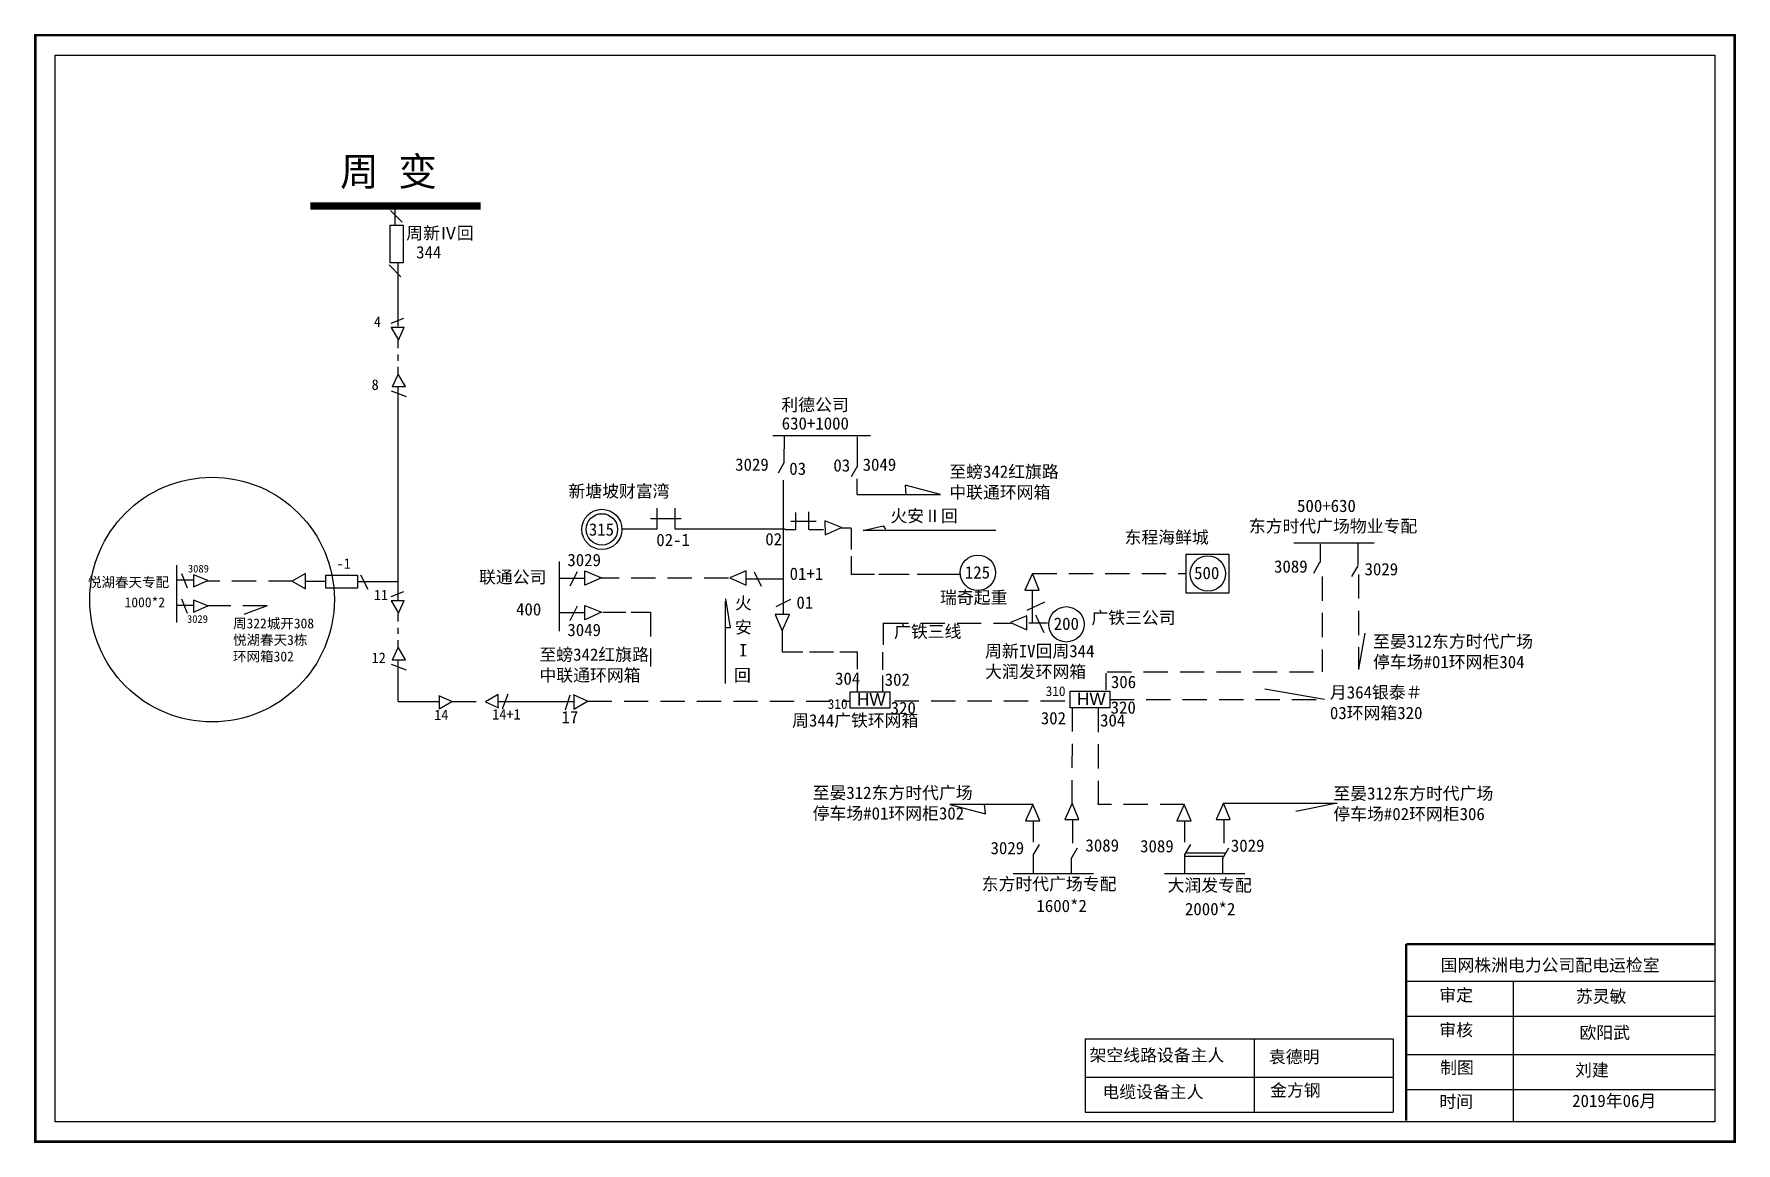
# Model space of a CAD drawing. Extents: x -3 to 341, y -7 to 218.
import ezdxf

# ---------------------------------------------------------------- set-up
doc = ezdxf.new("R2010")
doc.units = 0
doc.header["$LTSCALE"] = 0.774411
doc.linetypes.add('ACAD_ISO02W100', pattern=[15, 12, -3])
doc.linetypes.add('DASHED2', pattern=[9.525, 6.35, -3.175])
doc.layers.get('0').update_dxf_attribs({"linetype": 'CONTINUOUS'})
doc.styles.get("Standard").update_dxf_attribs({"font": '', "height": 2.5})
doc.styles.get('Standard').set_extended_font_data('SimSun')

msp = doc.modelspace()

# ---------------------------------------------------------------- linework, layer by layer
at = {"linetype": 'Continuous'}
for p, q in [((71.32, 179.42), (68.96, 181.79)), ((148.5, 100.02), (148.52, 127.23)), ((163.46, 124.28), (180.3, 124.28)), ((180.3, 124.28), (173.13, 126.18)), ((173.13, 126.18), (173.28, 124.28)), ((122.96, 117.26), (122.96, 121.52)), ((126.63, 117.26), (126.63, 121.52)), ((151.04, 117.25), (151.04, 120.63)), ((153.69, 117.25), (153.69, 120.78)), ((122.96, 117.26), (115.75, 117.26)), ((121.63, 119.47), (127.81, 119.47)), ((148.84, 117.26), (126.63, 117.26)), ((148.84, 117.25), (151.04, 117.25)), ((150.01, 118.87), (155.16, 118.87)), ((153.69, 117.25), (156.63, 117.25)), ((160.25, 117.62), (156.88, 119)), ((156.88, 119), (156.98, 116.11)), ((156.98, 116.11), (160.25, 117.62)), ((160.19, 117.56), (162.24, 117.56)), ((162.24, 117.41), (162.24, 113.16)), ((164.69, 117.04), (168.73, 117.99)), ((168.73, 117.99), (169.21, 117.28)), ((191.54, 117.04), (164.69, 117.04)), ((103.16, 110.73), (103.16, 96.62)), ((162.24, 111.84), (162.24, 108.16)), ((27.87, 105.36), (26.77, 108.23)), ((29.14, 108.04), (29.14, 105.61)), ((32, 106.9), (29.14, 108.04)), ((29.14, 105.61), (32, 106.9)), ((62.91, 108.06), (64.37, 105.11)), ((108.22, 107.32), (103.31, 107.32)), ((106.75, 108.67), (105.28, 105.72)), ((108.35, 105.94), (108.35, 108.83)), ((108.35, 108.83), (111.67, 107.44)), ((111.67, 107.44), (108.35, 105.94)), ((140.96, 108.83), (137.64, 107.44)), ((137.64, 107.44), (140.96, 105.94)), ((140.96, 105.94), (140.96, 108.83)), ((148.4, 107.16), (141.03, 107.16)), ((142.57, 108.67), (144.03, 105.72)), ((162.24, 108.16), (166.92, 108.16)), ((167.8, 108.16), (173.98, 108.16)), ((175.59, 108.16), (184.45, 108.16)), ((198.91, 108.3), (197.41, 104.97)), ((200.31, 104.97), (198.91, 108.3)), ((55.86, 106.72), (51.85, 106.72)), ((70.4, 106.61), (62.34, 106.61)), ((197.41, 104.97), (200.31, 104.97)), ((198.96, 98.19), (198.96, 104.97)), ((27.87, 100.22), (26.77, 103.09)), ((29.14, 102.9), (29.14, 100.47)), ((32, 101.76), (29.14, 102.9)), ((29.14, 100.47), (32, 101.76)), ((44.03, 101.78), (39.29, 99.98)), ((108.22, 100.33), (103.31, 100.33)), ((106.75, 101.68), (105.28, 98.74)), ((108.35, 98.96), (108.35, 101.85)), ((108.35, 101.85), (111.67, 100.45)), ((111.67, 100.45), (108.35, 98.96)), ((136.77, 103.17), (137.71, 97.31)), ((136.77, 86.07), (136.77, 102.68)), ((146.88, 100.04), (148.28, 96.71)), ((149.77, 100.04), (146.88, 100.04)), ((147.05, 101.64), (149.99, 103.11)), ((148.28, 96.71), (149.77, 100.04)), ((197.85, 100.9), (201.4, 102.55)), ((199.55, 99.93), (201.21, 96.38)), ((137.71, 97.31), (136.77, 97.31)), ((148.35, 92.38), (148.35, 96.79)), ((168.75, 93.85), (168.75, 98.34)), ((197.78, 99.77), (194.46, 98.37)), ((194.46, 98.37), (197.78, 96.88)), ((197.78, 96.88), (197.78, 99.77)), ((202, 98.26), (198.22, 98.26)), ((152.46, 92.38), (148.35, 92.38)), ((158.64, 92.38), (153.78, 92.38)), ((163.5, 92.38), (159.96, 92.38)), ((163.5, 88.97), (163.5, 92.38)), ((163.5, 84.45), (163.5, 87.35)), ((213.85, 84.73), (213.85, 88.14)), ((258.05, 82.8), (245.96, 84.87)), ((199.06, 61.54), (182.22, 61.54)), ((182.22, 61.54), (189.39, 59.64)), ((189.39, 59.64), (189.24, 61.54)), ((199.03, 61.57), (197.53, 58.25)), ((200.43, 58.25), (199.03, 61.57)), ((206.94, 61.83), (205.45, 58.51)), ((208.34, 58.51), (206.94, 61.83)), ((197.53, 58.25), (200.43, 58.25)), ((205.45, 58.51), (208.34, 58.51)), ((207, 58.51), (207, 53.71)), ((274.58, 25.78), (336.95, 25.78)), ((296.23, 25.77), (296.23, -2.56)), ((274.58, 18.68), (336.95, 18.68)), ((209.6, 14.14), (271.96, 14.14)), ((209.6, 14.14), (209.6, -0.71)), ((243.81, 14.14), (243.81, -0.71)), ((271.96, 14.14), (271.96, -0.71)), ((274.58, 10.93), (336.95, 10.93)), ((209.6, 6.39), (271.96, 6.39)), ((274.58, 3.83), (336.95, 3.83)), ((209.6, -0.71), (271.96, -0.71))]:
    msp.add_line(p, q, dxfattribs=at)
at = {"linetype": 'ACAD_ISO02W100'}
msp.add_line((69.96, 178.83), (69.96, 182.52), dxfattribs=at)
at = {"color": 0, "linetype": 'Continuous'}
for p, q in [((71.06, 168.39), (68.69, 170.76)), ((69.15, 158.97), (71.66, 159.97)), ((71.78, 158.09), (69.1, 158.09)), ((69.1, 158.09), (70.58, 155.55)), ((70.58, 155.55), (71.78, 158.14)), ((70.52, 148.69), (69.32, 146.1)), ((72, 146.14), (70.52, 148.69)), ((69.15, 145.28), (72.14, 144.14)), ((69.32, 146.14), (72, 146.14)), ((25.66, 110), (25.66, 98.41)), ((29.15, 106.99), (25.66, 106.99)), ((69.15, 103.67), (71.66, 104.66)), ((29.15, 101.85), (25.66, 101.85)), ((69.1, 102.79), (70.58, 100.25)), ((71.78, 102.79), (69.1, 102.79)), ((70.58, 100.25), (71.78, 102.84)), ((70.52, 93.38), (69.32, 90.79)), ((72, 90.84), (70.52, 93.38)), ((69.15, 89.97), (72.14, 88.84)), ((69.32, 90.84), (72, 90.84)), ((81.38, 82.38), (78.79, 83.58)), ((78.83, 83.58), (78.83, 80.9)), ((90.78, 83.8), (88.24, 82.32)), ((90.78, 81.12), (90.78, 83.8)), ((91.65, 80.95), (92.79, 83.94)), ((105.26, 83.68), (104.36, 80.67)), ((108.83, 82.48), (106.02, 83.78)), ((106.07, 83.78), (106.07, 80.87)), ((70.55, 82.38), (78.83, 82.38)), ((78.83, 80.9), (81.38, 82.38)), ((88.24, 82.32), (90.83, 81.12)), ((90.78, 82.38), (106.09, 82.39)), ((106.07, 80.87), (108.83, 82.48)), ((229.66, 61.56), (228.17, 58.24)), ((231.06, 58.24), (229.66, 61.56)), ((237.58, 61.83), (236.08, 58.5)), ((237.58, 61.83), (260.58, 61.83)), ((238.97, 58.5), (237.58, 61.83)), ((260.58, 61.83), (252.22, 60.13)), ((228.17, 58.24), (231.06, 58.24)), ((236.08, 58.5), (238.97, 58.5)), ((237.64, 58.5), (237.64, 53.7)), ((229.95, 51.76), (238.07, 51.76)), ((229.6, 51.08), (237.73, 51.08))]:
    msp.add_line(p, q, dxfattribs=at)
at = {"color": 0}
for p, q in [((70.49, 171.23), (70.49, 158.38)), ((70.48, 146.12), (70.48, 102.77)), ((251.81, 114.53), (268.1, 114.55)), ((70.48, 90.82), (70.48, 82.43)), ((212.24, 61.56), (212.24, 61.84)), ((229.7, 58.24), (229.7, 53.94)), ((229.68, 51.27), (230.95, 53.47)), ((237.37, 50.56), (238.65, 52.77)), ((229.68, 51.27), (229.68, 47.57)), ((237.37, 50.56), (237.36, 47.58)), ((195.01, 47.57), (211.29, 47.59)), ((225.64, 47.56), (241.93, 47.58))]:
    msp.add_line(p, q, dxfattribs=at)
at = {"color": 0, "linetype": 'DASHED2'}
for p, q in [((70.49, 155.51), (70.49, 153.9)), ((70.49, 152.64), (70.48, 151.39)), ((70.48, 150.14), (70.48, 148.69)), ((257.53, 107.7), (257.53, 88.42)), ((264.9, 108.14), (264.9, 88.85)), ((44.03, 101.78), (31.81, 101.78)), ((70.49, 100.21), (70.49, 98.6)), ((70.49, 97.34), (70.48, 96.09)), ((70.48, 94.83), (70.48, 93.39)), ((212.24, 81.12), (212.24, 61.84)), ((229.66, 61.56), (212.24, 61.56))]:
    msp.add_line(p, q, dxfattribs=at)
for p, q in [((166.15, 136.2), (146.39, 136.17)), ((148.69, 130.83), (148.71, 136.17)), ((163.48, 130.12), (163.48, 135.96)), ((148.69, 130.83), (147.42, 128.62)), ((163.48, 130.12), (162.2, 127.91)), ((163.46, 124.28), (163.46, 127.45)), ((257.18, 114.27), (257.18, 110.57)), ((264.77, 114.55), (264.76, 110.02)), ((255.85, 108.38), (257.12, 110.59)), ((263.54, 107.68), (264.82, 109.89)), ((264.96, 88.93), (266.24, 96.25)), ((199.06, 58.25), (199.07, 53.95)), ((199.05, 51.28), (200.32, 53.48)), ((206.74, 50.57), (208.01, 52.78)), ((199.05, 51.28), (199.05, 47.58)), ((206.74, 50.57), (206.73, 47.59))]:
    msp.add_line(p, q)
at = {"linetype": 'DASHED2'}
for p, q in [((137.37, 107.34), (111.28, 107.34)), ((198.91, 108.3), (230.01, 108.3)), ((49.18, 106.77), (31.84, 106.77)), ((111.94, 100.48), (116.59, 100.48)), ((117.69, 100.48), (121.61, 100.48)), ((121.61, 100.48), (121.63, 89.46)), ((168.9, 98.28), (194.54, 98.28)), ((168.66, 88.82), (168.66, 92.37)), ((168.66, 84.48), (168.66, 87.65)), ((214.04, 88.42), (257.53, 88.42)), ((214.56, 82.8), (258.05, 82.8)), ((81.39, 82.38), (88.25, 82.38)), ((108.88, 82.44), (161.83, 82.44)), ((171.02, 82.55), (206.58, 82.55)), ((206.94, 81.24), (206.91, 61.79))]:
    msp.add_line(p, q, dxfattribs=at)
at = {"linetype": 'Continuous', "const_width": 0.5}
msp.add_lwpolyline([(-2.91, 217.26), (341.06, 217.26), (341.06, -6.71), (-2.91, -6.71)], close=True, dxfattribs=at)
at = {"linetype": 'Continuous'}
for points in [[(1.14, 213.21), (337.02, 213.21), (337.02, -2.66), (1.14, -2.66)], [(230.01, 112.19), (238.7, 112.19), (238.7, 104.36), (230.01, 104.36)], [(49.09, 106.77), (51.76, 105.22), (51.76, 108.31)], [(55.89, 107.99), (62.28, 107.99), (62.28, 105.31), (55.89, 105.31)], [(162.05, 84.38), (170.03, 84.38), (170.03, 81.03), (162.05, 81.03)]]:
    msp.add_lwpolyline(points, close=True, dxfattribs=at)
for points, const_width in [([(87.22, 182.7), (52.79, 182.67)], 1.49), ([(274.55, 33.29), (274.55, -2.44)], 0.5), ([(274.58, 33.29), (336.95, 33.29)], 0.5)]:
    msp.add_lwpolyline(points, dxfattribs=dict(at, const_width=const_width))
at = {"linetype": 'ACAD_ISO02W100'}
msp.add_lwpolyline([(71.55, 171.18), (68.91, 171.18), (68.91, 178.83), (71.55, 178.83)], close=True, dxfattribs=at)
at = {"color": 0, "linetype": 'Continuous'}
msp.add_lwpolyline([(206.58, 84.47), (214.56, 84.47), (214.56, 81.12), (206.58, 81.12)], close=True, dxfattribs=at)
at = {"color": 1, "linetype": 'Continuous'}
msp.add_circle((32.87, 103.03), 24.76, dxfattribs=at)
at = {"linetype": 'Continuous'}
for radius in [4.06, 3.18]:
    msp.add_circle((111.77, 117.24), radius, dxfattribs=at)
for centre in [(187.87, 108.47), (234.43, 108.29), (205.79, 98.02)]:
    msp.add_circle(centre, 3.58)

# ---------------------------------------------------------------- texts
for s, p in [('火', (138.7, 101.08)), ('安 ', (138.7, 96.18)), ('I', (139.54, 91.51)), ('回', (138.52, 86.48))]:
    msp.add_text(s, height=2.5, dxfattribs=at).set_placement(p)
at = {"linetype": 'Continuous', "attachment_point": 1}
for s, insert, char_height, width in [('周 变', (58.78, 192.56), 5.75, 75.549), ('3089', (27.99, 110.07), 1.557, 3.5233), ('3029', (27.8, 99.88), 1.557, 3.5233), ('国网株洲电力公司配电运检室', (281.53, 30.29), 2.5, 82.0179), ('审定', (281.28, 24.22), 2.5, 23.4615), ('苏灵敏', (308.91, 23.96), 2.5, 23.4615), ('审核', (281.28, 17.16), 2.5, 23.4615), ('欧阳武', (309.65, 16.63), 2.5, 33.0539), ('{\\f\uffbfﾬￌﾣﾤ_GB2312|b0|i0|c134|p49;架空线路设备主人}', (210.47, 12.06), 2.5, 58.56), ('袁德明', (246.78, 11.73), 2.5, 47.14), ('制图', (281.44, 9.54), 2.5, 23.4615), ('刘建', (308.75, 9.04), 2.5, 23.4615), ('{\\f\uffbfﾬￌﾣﾤ_GB2312|b0|i0|c134|p49;电缆设备主人}', (213.09, 4.64), 2.5, 58.56), ('金方钢', (247.02, 4.96), 2.5, 33.0539), ('时间', (281.28, 2.66), 2.5, 23.4615), ('2019年06月', (308.16, 2.82), 2.5, 33.5352)]:
    msp.add_mtext(s, dxfattribs=dict(at, insert=insert, char_height=char_height, width=width))
at = {"color": 0, "linetype": 'Continuous', "attachment_point": 1}
for s, insert, char_height, width in [('周新Ⅳ回', (72.18, 178.47), 2.5, 15.0078), ('344', (74.18, 174.59), 2.5, 6.7562), ('悦湖春天专配', (7.75, 107.55), 2.006, 17.3095), ('1000*2', (15.17, 103.48), 2.006, 17.3095), ('周322城开308悦湖春天3栋环网箱302', (37.12, 99.21), 2.0058, 17.2578)]:
    msp.add_mtext(s, dxfattribs=dict(at, insert=insert, char_height=char_height, width=width))
at = {"color": 0, "char_height": 2.5, "attachment_point": 1}
for s, insert, width in [('{\\H0.8457x;4}', (65.63, 160.34), 6.3139), ('{\\H0.8457x;8}', (65.16, 147.6), 6.3139), ('500+630', (252.48, 123.26), 18.6457), ('{\\fSimSun|b0|i0|c134|p2;东方时代广场物业专配}', (242.71, 119.15), 41.9529), ('{\\H0.8457x;-1}', (58.08, 111.38), 6.3139), ('3089', (247.82, 110.98), 5.7793), ('{\\H0.8457x;11}', (65.63, 105.03), 6.3139), ('{\\H0.8457x;12}', (65.16, 92.3), 6.3139), ('306', (214.8, 87.62), 31.6524), ('{\\fArial|b0|i0|c0|p32;HW}', (207.93, 84.19), 5.7793), ('{\\H0.8457x;14}', (77.83, 80.75), 6.3139), ('{\\H0.8457x;14+1}', (89.58, 80.87), 6.3139), ('17', (103.61, 80.48), 5.4904), ('304', (212.61, 79.84), 31.6524), ('320', (214.75, 82.44), 31.6524), ('至晏312东方时代广场\\P停车场#02环网柜306', (259.82, 65.05), 44.518), ('3089', (209.65, 54.53), 5.7793), ('3089', (220.71, 54.37), 5.7793), ('3029', (239.08, 54.48), 5.7793), ('东方时代广场专配', (188.64, 46.71), 31.6704), ('大润发专配', (226.27, 46.45), 31.6704), ('1600*2', (199.73, 42.28), 18.6457), ('2000*2', (229.79, 41.65), 18.6457)]:
    msp.add_mtext(s, dxfattribs=dict(at, insert=insert, width=width))
at = {"char_height": 2.5, "attachment_point": 1}
for s, insert, width in [('利德公司', (148.1, 143.71), 18.6457), ('630+1000', (148.17, 139.94), 18.6457), ('3029', (138.75, 131.61), 5.7793), ('03', (158.63, 131.44), 5.7793), ('3049', (164.55, 131.6), 5.7793), ('03', (149.7, 130.78), 5.7793), ('至螃342红旗路\\P中联通环网箱', (182.09, 130.18), 44.518), ('新塘坡财富湾', (105.01, 126.23), 26.6505), ('火安Ⅱ回', (170.16, 121.23), 18.6457), ('315', (109.13, 118.47), 5.7793), ('东程海鲜城', (217.56, 116.9), 25.3442), ('02-1', (122.79, 116.36), 5.7793), ('02', (144.85, 116.51), 5.7793), ('3029', (104.79, 112.3), 5.7793), ('3029', (266.14, 110.44), 5.7793), ('联通公司', (86.91, 108.83), 18.6457), ('01+1', (149.77, 109.51), 5.7793), ('125', (185.24, 109.79), 5.7793), ('500', (231.64, 109.67), 5.7793), ('01', (151.15, 103.68), 5.7793), ('{\\fSimSun|b0|i0|c134|p2;瑞奇起重}', (180.21, 104.71), 19.6271), ('400', (94.4, 102.31), 5.7793), ('广铁三公司', (210.85, 100.61), 23.6708), ('3049', (104.79, 98.14), 5.7793), ('广铁三线', (170.9, 97.82), 19.6271), ('200', (203.23, 99.39), 5.7793), ('至螃342红旗路\\P中联通环网箱', (99.14, 93.15), 36.2458), ('{\\fSimSun|b0|i0|c134|p2;周新}IV{\\fSimSun|b0|i0|c134|p2;回周}344\\P{\\fSimSun|b0|i0|c134|p2;大润发环网箱}', (189.33, 93.86), 31.6524), ('{\\fSimSun|b0|i0|c134|p2;至晏}312{\\fSimSun|b0|i0|c134|p2;东方时代广场}\\P{\\fSimSun|b0|i0|c134|p2;停车场}#01{\\fSimSun|b0|i0|c134|p2;环网柜}304', (267.86, 95.82), 44.518), ('304', (158.97, 88.29), 31.6524), ('302', (169.01, 88.08), 31.6524), ('{\\H0.7895x;310}', (157.48, 82.89), 31.6524), ('{\\fArial|b0|i0|c0|p32;HW}', (163.4, 84.09), 5.7793), ('{\\H0.7895x;310}', (201.59, 85.48), 31.6524), ('{\\fSimSun|b0|i0|c134|p2;周}344{\\fSimSun|b0|i0|c134|p2;广铁环网箱}', (150.27, 79.83), 33.9822), ('320', (170.22, 82.34), 31.6524), ('302', (200.61, 80.28), 31.6524), ('{\\fSimSun|b0|i0|c134|p2;至晏}312{\\fSimSun|b0|i0|c134|p2;东方时代广场}\\P{\\fSimSun|b0|i0|c134|p2;停车场}#01{\\fSimSun|b0|i0|c134|p2;环网柜}302', (154.43, 65.18), 44.518), ('3029', (190.44, 53.99), 5.7793)]:
    msp.add_mtext(s, dxfattribs=dict(at, insert=insert, width=width))
at = {"color": 7, "insert": (259.13, 85.51), "char_height": 2.5, "width": 21.1241, "attachment_point": 1}
msp.add_mtext('{\\fSimSun|b0|i0|c134|p2;月}364{\\fSimSun|b0|i0|c134|p2;银泰＃}03{\\fSimSun|b0|i0|c134|p2;环网箱320}', dxfattribs=at)

doc.saveas('drawing.dxf')
